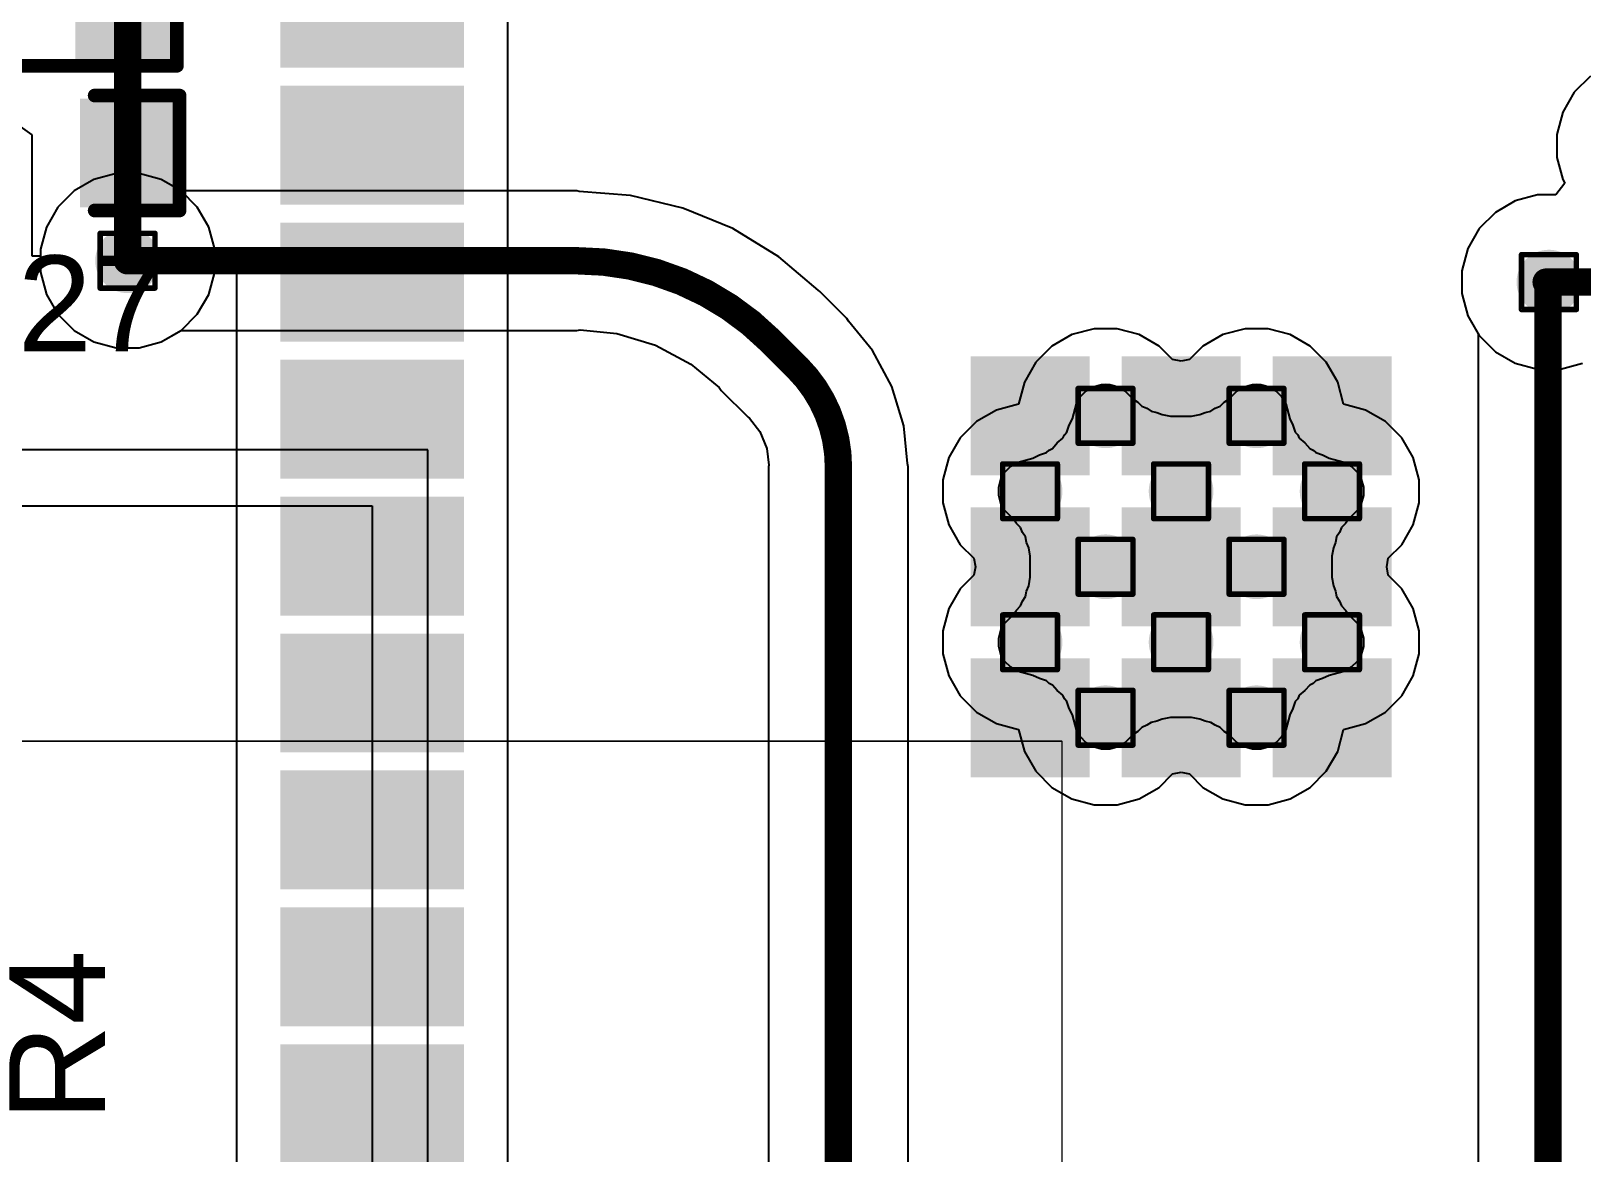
# Model space of a CAD drawing. Header units: inches. Extents: x -36 to 438, y -63 to 73.
# Drawn here: x 15.07 to 29.45, y 30.36 to 40.77 of the extents above; entities that cross this region are included whole.
import ezdxf

# ---------------------------------------------------------------- set-up
doc = ezdxf.new("R2010")
doc.units = ezdxf.units.IN
for name, color, linetype in [('Bottom Layer', 5, 'Continuous'), ('Drill Drawing', 1, 'Continuous'), ('Fabrication', 76, 'Continuous'), ('Ground', 16, 'Continuous'), ('Multi-Layer', 9, 'Continuous'), ('Pad Holes', 156, 'Continuous'), ('Power 3V3', 76, 'Continuous'), ('Top Layer', 1, 'Continuous'), ('Top Overlay', 2, 'Continuous'), ('Top Paste', 8, 'Continuous'), ('Top Solder', 216, 'Continuous'), ('Via Holes', 16, 'Continuous')]:
    doc.layers.add(name, color=color, linetype=linetype)
doc.styles.add('Arial', font='', dxfattribs={"height": 0.2})
doc.styles.get('Arial').set_extended_font_data('Arial')

msp = doc.modelspace()

# ---------------------------------------------------------------- hatches: boundary and pattern name
at = {"layer": 'Bottom Layer'}
h = msp.add_hatch(color=5, dxfattribs=at)
edge = h.paths.add_edge_path()
edge.add_arc((15.965, 38.638), 0.3, 0, 360)
h = msp.add_hatch(color=5, dxfattribs=at)
edge = h.paths.add_edge_path()
edge.add_arc((29.142, 38.44), 0.3, 0, 360)
h = msp.add_hatch(color=5, dxfattribs=at)
edge = h.paths.add_edge_path()
edge.add_arc((25.032, 37.2), 0.3, 0, 360)
h = msp.add_hatch(color=5, dxfattribs=at)
edge = h.paths.add_edge_path()
edge.add_arc((26.432, 37.2), 0.3, 0, 360)
h = msp.add_hatch(color=5, dxfattribs=at)
edge = h.paths.add_edge_path()
edge.add_arc((24.332, 36.5), 0.3, 0, 360)
h = msp.add_hatch(color=5, dxfattribs=at)
edge = h.paths.add_edge_path()
edge.add_arc((25.732, 36.5), 0.3, 0, 360)
h = msp.add_hatch(color=5, dxfattribs=at)
edge = h.paths.add_edge_path()
edge.add_arc((27.132, 36.5), 0.3, 0, 360)
h = msp.add_hatch(color=5, dxfattribs=at)
edge = h.paths.add_edge_path()
edge.add_arc((25.032, 35.8), 0.3, 0, 360)
h = msp.add_hatch(color=5, dxfattribs=at)
edge = h.paths.add_edge_path()
edge.add_arc((26.432, 35.8), 0.3, 0, 360)
h = msp.add_hatch(color=5, dxfattribs=at)
edge = h.paths.add_edge_path()
edge.add_arc((24.332, 35.1), 0.3, 0, 360)
h = msp.add_hatch(color=5, dxfattribs=at)
edge = h.paths.add_edge_path()
edge.add_arc((25.732, 35.1), 0.3, 0, 360)
h = msp.add_hatch(color=5, dxfattribs=at)
edge = h.paths.add_edge_path()
edge.add_arc((27.132, 35.1), 0.3, 0, 360)
h = msp.add_hatch(color=5, dxfattribs=at)
edge = h.paths.add_edge_path()
edge.add_arc((25.032, 34.4), 0.3, 0, 360)
h = msp.add_hatch(color=5, dxfattribs=at)
edge = h.paths.add_edge_path()
edge.add_arc((26.432, 34.4), 0.3, 0, 360)
at = {"layer": 'Ground'}
h = msp.add_hatch(color=16, dxfattribs=at)
edge = h.paths.add_edge_path()
edge.add_arc((15.965, 38.638), 0.3, 0, 360)
h = msp.add_hatch(color=16, dxfattribs=at)
edge = h.paths.add_edge_path()
edge.add_arc((29.142, 38.44), 0.3, 0, 360)
h = msp.add_hatch(color=16, dxfattribs=at)
edge = h.paths.add_edge_path()
edge.add_arc((25.032, 37.2), 0.3, 0, 360)
h = msp.add_hatch(color=16, dxfattribs=at)
edge = h.paths.add_edge_path()
edge.add_arc((26.432, 37.2), 0.3, 0, 360)
h = msp.add_hatch(color=16, dxfattribs=at)
edge = h.paths.add_edge_path()
edge.add_arc((24.332, 36.5), 0.3, 0, 360)
h = msp.add_hatch(color=16, dxfattribs=at)
edge = h.paths.add_edge_path()
edge.add_arc((25.732, 36.5), 0.3, 0, 360)
h = msp.add_hatch(color=16, dxfattribs=at)
edge = h.paths.add_edge_path()
edge.add_arc((27.132, 36.5), 0.3, 0, 360)
h = msp.add_hatch(color=16, dxfattribs=at)
edge = h.paths.add_edge_path()
edge.add_arc((25.032, 35.8), 0.3, 0, 360)
h = msp.add_hatch(color=16, dxfattribs=at)
edge = h.paths.add_edge_path()
edge.add_arc((26.432, 35.8), 0.3, 0, 360)
h = msp.add_hatch(color=16, dxfattribs=at)
edge = h.paths.add_edge_path()
edge.add_arc((24.332, 35.1), 0.3, 0, 360)
h = msp.add_hatch(color=16, dxfattribs=at)
edge = h.paths.add_edge_path()
edge.add_arc((25.732, 35.1), 0.3, 0, 360)
h = msp.add_hatch(color=16, dxfattribs=at)
edge = h.paths.add_edge_path()
edge.add_arc((27.132, 35.1), 0.3, 0, 360)
h = msp.add_hatch(color=16, dxfattribs=at)
edge = h.paths.add_edge_path()
edge.add_arc((25.032, 34.4), 0.3, 0, 360)
h = msp.add_hatch(color=16, dxfattribs=at)
edge = h.paths.add_edge_path()
edge.add_arc((26.432, 34.4), 0.3, 0, 360)
at = {"layer": 'Multi-Layer'}
h = msp.add_hatch(color=9, dxfattribs=at)
edge = h.paths.add_edge_path()
edge.add_arc((25.032, 37.2), 0.3, 0, 360)
h = msp.add_hatch(color=9, dxfattribs=at)
edge = h.paths.add_edge_path()
edge.add_arc((26.432, 37.2), 0.3, 0, 360)
h = msp.add_hatch(color=9, dxfattribs=at)
edge = h.paths.add_edge_path()
edge.add_arc((24.332, 36.5), 0.3, 0, 360)
h = msp.add_hatch(color=9, dxfattribs=at)
edge = h.paths.add_edge_path()
edge.add_arc((25.732, 36.5), 0.3, 0, 360)
h = msp.add_hatch(color=9, dxfattribs=at)
edge = h.paths.add_edge_path()
edge.add_arc((27.132, 36.5), 0.3, 0, 360)
h = msp.add_hatch(color=9, dxfattribs=at)
edge = h.paths.add_edge_path()
edge.add_arc((25.032, 35.8), 0.3, 0, 360)
h = msp.add_hatch(color=9, dxfattribs=at)
edge = h.paths.add_edge_path()
edge.add_arc((26.432, 35.8), 0.3, 0, 360)
h = msp.add_hatch(color=9, dxfattribs=at)
edge = h.paths.add_edge_path()
edge.add_arc((24.332, 35.1), 0.3, 0, 360)
h = msp.add_hatch(color=9, dxfattribs=at)
edge = h.paths.add_edge_path()
edge.add_arc((25.732, 35.1), 0.3, 0, 360)
h = msp.add_hatch(color=9, dxfattribs=at)
edge = h.paths.add_edge_path()
edge.add_arc((27.132, 35.1), 0.3, 0, 360)
h = msp.add_hatch(color=9, dxfattribs=at)
edge = h.paths.add_edge_path()
edge.add_arc((25.032, 34.4), 0.3, 0, 360)
h = msp.add_hatch(color=9, dxfattribs=at)
edge = h.paths.add_edge_path()
edge.add_arc((26.432, 34.4), 0.3, 0, 360)
at = {"layer": 'Pad Holes'}
h = msp.add_hatch(color=7, dxfattribs=at)
edge = h.paths.add_edge_path()
edge.add_arc((25.032, 37.2), 0.15, 0, 360)
h = msp.add_hatch(color=7, dxfattribs=at)
edge = h.paths.add_edge_path()
edge.add_arc((26.432, 37.2), 0.15, 0, 360)
h = msp.add_hatch(color=7, dxfattribs=at)
edge = h.paths.add_edge_path()
edge.add_arc((24.332, 36.5), 0.15, 0, 360)
h = msp.add_hatch(color=7, dxfattribs=at)
edge = h.paths.add_edge_path()
edge.add_arc((25.732, 36.5), 0.15, 0, 360)
h = msp.add_hatch(color=7, dxfattribs=at)
edge = h.paths.add_edge_path()
edge.add_arc((27.132, 36.5), 0.15, 0, 360)
h = msp.add_hatch(color=7, dxfattribs=at)
edge = h.paths.add_edge_path()
edge.add_arc((25.032, 35.8), 0.15, 0, 360)
h = msp.add_hatch(color=7, dxfattribs=at)
edge = h.paths.add_edge_path()
edge.add_arc((26.432, 35.8), 0.15, 0, 360)
h = msp.add_hatch(color=7, dxfattribs=at)
edge = h.paths.add_edge_path()
edge.add_arc((24.332, 35.1), 0.15, 0, 360)
h = msp.add_hatch(color=7, dxfattribs=at)
edge = h.paths.add_edge_path()
edge.add_arc((25.732, 35.1), 0.15, 0, 360)
h = msp.add_hatch(color=7, dxfattribs=at)
edge = h.paths.add_edge_path()
edge.add_arc((27.132, 35.1), 0.15, 0, 360)
h = msp.add_hatch(color=7, dxfattribs=at)
edge = h.paths.add_edge_path()
edge.add_arc((25.032, 34.4), 0.15, 0, 360)
h = msp.add_hatch(color=7, dxfattribs=at)
edge = h.paths.add_edge_path()
edge.add_arc((26.432, 34.4), 0.15, 0, 360)
at = {"layer": 'Power 3V3'}
h = msp.add_hatch(color=76, dxfattribs=at)
edge = h.paths.add_edge_path()
edge.add_arc((15.965, 38.638), 0.3, 0, 360)
h = msp.add_hatch(color=76, dxfattribs=at)
edge = h.paths.add_edge_path()
edge.add_arc((29.142, 38.44), 0.3, 0, 360)
h = msp.add_hatch(color=76, dxfattribs=at)
edge = h.paths.add_edge_path()
edge.add_arc((25.032, 37.2), 0.3, 0, 360)
h = msp.add_hatch(color=76, dxfattribs=at)
edge = h.paths.add_edge_path()
edge.add_arc((26.432, 37.2), 0.3, 0, 360)
h = msp.add_hatch(color=76, dxfattribs=at)
edge = h.paths.add_edge_path()
edge.add_arc((24.332, 36.5), 0.3, 0, 360)
h = msp.add_hatch(color=76, dxfattribs=at)
edge = h.paths.add_edge_path()
edge.add_arc((25.732, 36.5), 0.3, 0, 360)
h = msp.add_hatch(color=76, dxfattribs=at)
edge = h.paths.add_edge_path()
edge.add_arc((27.132, 36.5), 0.3, 0, 360)
h = msp.add_hatch(color=76, dxfattribs=at)
edge = h.paths.add_edge_path()
edge.add_arc((25.032, 35.8), 0.3, 0, 360)
h = msp.add_hatch(color=76, dxfattribs=at)
edge = h.paths.add_edge_path()
edge.add_arc((26.432, 35.8), 0.3, 0, 360)
h = msp.add_hatch(color=76, dxfattribs=at)
edge = h.paths.add_edge_path()
edge.add_arc((24.332, 35.1), 0.3, 0, 360)
h = msp.add_hatch(color=76, dxfattribs=at)
edge = h.paths.add_edge_path()
edge.add_arc((25.732, 35.1), 0.3, 0, 360)
h = msp.add_hatch(color=76, dxfattribs=at)
edge = h.paths.add_edge_path()
edge.add_arc((27.132, 35.1), 0.3, 0, 360)
h = msp.add_hatch(color=76, dxfattribs=at)
edge = h.paths.add_edge_path()
edge.add_arc((25.032, 34.4), 0.3, 0, 360)
h = msp.add_hatch(color=76, dxfattribs=at)
edge = h.paths.add_edge_path()
edge.add_arc((26.432, 34.4), 0.3, 0, 360)
at = {"layer": 'Top Layer'}
for points in [[(15.584, 40.535), (15.584, 41.424), (16.346, 41.424), (16.346, 40.535)], [(17.482, 41.43), (18.982, 41.43), (18.982, 40.53), (17.482, 40.53)], [(17.482, 40.16), (18.982, 40.16), (18.982, 39.26), (17.482, 39.26)], [(16.346, 40.082), (16.346, 39.193), (15.584, 39.193), (15.584, 40.082)], [(17.482, 38.89), (18.982, 38.89), (18.982, 37.99), (17.482, 37.99)], [(17.482, 37.62), (18.982, 37.62), (18.982, 36.72), (17.482, 36.72)], [(23.882, 37.65), (24.782, 37.65), (24.782, 36.75), (23.882, 36.75)], [(25.282, 37.65), (26.182, 37.65), (26.182, 36.75), (25.282, 36.75)], [(26.682, 37.65), (27.582, 37.65), (27.582, 36.75), (26.682, 36.75)], [(17.482, 36.35), (18.982, 36.35), (18.982, 35.45), (17.482, 35.45)], [(23.882, 36.25), (24.782, 36.25), (24.782, 35.35), (23.882, 35.35)], [(25.282, 36.25), (26.182, 36.25), (26.182, 35.35), (25.282, 35.35)], [(26.682, 36.25), (27.582, 36.25), (27.582, 35.35), (26.682, 35.35)], [(17.482, 35.08), (18.982, 35.08), (18.982, 34.18), (17.482, 34.18)], [(23.882, 34.85), (24.782, 34.85), (24.782, 33.95), (23.882, 33.95)], [(25.282, 34.85), (26.182, 34.85), (26.182, 33.95), (25.282, 33.95)], [(26.682, 34.85), (27.582, 34.85), (27.582, 33.95), (26.682, 33.95)], [(17.482, 33.81), (18.982, 33.81), (18.982, 32.91), (17.482, 32.91)], [(17.482, 32.54), (18.982, 32.54), (18.982, 31.64), (17.482, 31.64)], [(17.482, 31.27), (18.982, 31.27), (18.982, 30.37), (17.482, 30.37)]]:
    msp.add_hatch(color=1, dxfattribs=at).paths.add_polyline_path(points)
h = msp.add_hatch(color=1, dxfattribs=at)
edge = h.paths.add_edge_path()
edge.add_arc((15.965, 38.638), 0.3, 0, 360)
h = msp.add_hatch(color=1, dxfattribs=at)
edge = h.paths.add_edge_path()
edge.add_arc((29.142, 38.44), 0.3, 0, 360)
h = msp.add_hatch(color=1, dxfattribs=at)
edge = h.paths.add_edge_path()
edge.add_arc((25.032, 37.2), 0.3, 0, 360)
h = msp.add_hatch(color=1, dxfattribs=at)
edge = h.paths.add_edge_path()
edge.add_arc((26.432, 37.2), 0.3, 0, 360)
h = msp.add_hatch(color=1, dxfattribs=at)
edge = h.paths.add_edge_path()
edge.add_arc((24.332, 36.5), 0.3, 0, 360)
h = msp.add_hatch(color=1, dxfattribs=at)
edge = h.paths.add_edge_path()
edge.add_arc((25.732, 36.5), 0.3, 0, 360)
h = msp.add_hatch(color=1, dxfattribs=at)
edge = h.paths.add_edge_path()
edge.add_arc((27.132, 36.5), 0.3, 0, 360)
h = msp.add_hatch(color=1, dxfattribs=at)
edge = h.paths.add_edge_path()
edge.add_arc((25.032, 35.8), 0.3, 0, 360)
h = msp.add_hatch(color=1, dxfattribs=at)
edge = h.paths.add_edge_path()
edge.add_arc((26.432, 35.8), 0.3, 0, 360)
h = msp.add_hatch(color=1, dxfattribs=at)
edge = h.paths.add_edge_path()
edge.add_arc((24.332, 35.1), 0.3, 0, 360)
h = msp.add_hatch(color=1, dxfattribs=at)
edge = h.paths.add_edge_path()
edge.add_arc((25.732, 35.1), 0.3, 0, 360)
h = msp.add_hatch(color=1, dxfattribs=at)
edge = h.paths.add_edge_path()
edge.add_arc((27.132, 35.1), 0.3, 0, 360)
h = msp.add_hatch(color=1, dxfattribs=at)
edge = h.paths.add_edge_path()
edge.add_arc((25.032, 34.4), 0.3, 0, 360)
h = msp.add_hatch(color=1, dxfattribs=at)
edge = h.paths.add_edge_path()
edge.add_arc((26.432, 34.4), 0.3, 0, 360)
at = {"layer": 'Top Paste'}
for points in [[(15.584, 40.535), (15.584, 41.424), (16.346, 41.424), (16.346, 40.535)], [(17.482, 41.43), (18.982, 41.43), (18.982, 40.53), (17.482, 40.53)], [(17.482, 40.16), (18.982, 40.16), (18.982, 39.26), (17.482, 39.26)], [(16.346, 40.082), (16.346, 39.193), (15.584, 39.193), (15.584, 40.082)], [(17.482, 38.89), (18.982, 38.89), (18.982, 37.99), (17.482, 37.99)], [(17.482, 37.62), (18.982, 37.62), (18.982, 36.72), (17.482, 36.72)], [(23.882, 37.65), (24.782, 37.65), (24.782, 36.75), (23.882, 36.75)], [(25.282, 37.65), (26.182, 37.65), (26.182, 36.75), (25.282, 36.75)], [(26.682, 37.65), (27.582, 37.65), (27.582, 36.75), (26.682, 36.75)], [(17.482, 36.35), (18.982, 36.35), (18.982, 35.45), (17.482, 35.45)], [(23.882, 36.25), (24.782, 36.25), (24.782, 35.35), (23.882, 35.35)], [(25.282, 36.25), (26.182, 36.25), (26.182, 35.35), (25.282, 35.35)], [(26.682, 36.25), (27.582, 36.25), (27.582, 35.35), (26.682, 35.35)], [(17.482, 35.08), (18.982, 35.08), (18.982, 34.18), (17.482, 34.18)], [(23.882, 34.85), (24.782, 34.85), (24.782, 33.95), (23.882, 33.95)], [(25.282, 34.85), (26.182, 34.85), (26.182, 33.95), (25.282, 33.95)], [(26.682, 34.85), (27.582, 34.85), (27.582, 33.95), (26.682, 33.95)], [(17.482, 33.81), (18.982, 33.81), (18.982, 32.91), (17.482, 32.91)], [(17.482, 32.54), (18.982, 32.54), (18.982, 31.64), (17.482, 31.64)], [(17.482, 31.27), (18.982, 31.27), (18.982, 30.37), (17.482, 30.37)]]:
    msp.add_hatch(color=8, dxfattribs=at).paths.add_polyline_path(points)
at = {"layer": 'Top Solder'}
for points in [[(15.482, 40.434), (15.482, 41.526), (16.447, 41.526), (16.447, 40.434)], [(17.38, 41.531), (19.083, 41.531), (19.083, 40.428), (17.38, 40.428)], [(17.38, 40.261), (19.083, 40.261), (19.083, 39.158), (17.38, 39.158)], [(16.406, 40.142), (16.406, 39.133), (15.524, 39.133), (15.524, 40.142)], [(17.38, 38.991), (19.083, 38.991), (19.083, 37.888), (17.38, 37.888)], [(17.38, 37.721), (19.083, 37.721), (19.083, 36.618), (17.38, 36.618)], [(23.78, 37.751), (24.883, 37.751), (24.883, 36.648), (23.78, 36.648)], [(25.18, 37.751), (26.283, 37.751), (26.283, 36.648), (25.18, 36.648)], [(26.58, 37.751), (27.683, 37.751), (27.683, 36.648), (26.58, 36.648)], [(17.38, 36.451), (19.083, 36.451), (19.083, 35.348), (17.38, 35.348)], [(23.78, 36.351), (24.883, 36.351), (24.883, 35.248), (23.78, 35.248)], [(25.18, 36.351), (26.283, 36.351), (26.283, 35.248), (25.18, 35.248)], [(26.58, 36.351), (27.683, 36.351), (27.683, 35.248), (26.58, 35.248)], [(17.38, 35.181), (19.083, 35.181), (19.083, 34.078), (17.38, 34.078)], [(23.78, 34.951), (24.883, 34.951), (24.883, 33.848), (23.78, 33.848)], [(25.18, 34.951), (26.283, 34.951), (26.283, 33.848), (25.18, 33.848)], [(26.58, 34.951), (27.683, 34.951), (27.683, 33.848), (26.58, 33.848)], [(17.38, 33.911), (19.083, 33.911), (19.083, 32.808), (17.38, 32.808)], [(17.38, 32.641), (19.083, 32.641), (19.083, 31.538), (17.38, 31.538)], [(17.38, 31.371), (19.083, 31.371), (19.083, 30.268), (17.38, 30.268)]]:
    msp.add_hatch(color=216, dxfattribs=at).paths.add_polyline_path(points)
at = {"layer": 'Via Holes'}
h = msp.add_hatch(color=7, dxfattribs=at)
edge = h.paths.add_edge_path()
edge.add_arc((15.965, 38.638), 0.15, 0, 360)
h = msp.add_hatch(color=7, dxfattribs=at)
edge = h.paths.add_edge_path()
edge.add_arc((29.142, 38.44), 0.15, 0, 360)

# ---------------------------------------------------------------- linework, layer by layer
at = {"layer": 'Bottom Layer'}
for p, q in [((29.527, 40.35), (29.376, 40.2)), ((29.376, 40.2), (29.27, 40.016)), ((29.27, 40.016), (29.215, 39.81)), ((29.215, 39.81), (29.215, 39.597)), ((29.215, 39.597), (29.27, 39.392)), ((15.858, 39.446), (15.653, 39.391)), ((16.071, 39.446), (15.858, 39.446)), ((16.277, 39.391), (16.071, 39.446)), ((15.469, 39.285), (15.318, 39.134)), ((15.653, 39.391), (15.469, 39.285)), ((16.461, 39.285), (16.277, 39.391)), ((16.611, 39.134), (16.461, 39.285)), ((29.289, 39.358), (29.206, 39.248)), ((29.27, 39.392), (29.289, 39.358)), ((15.318, 39.134), (15.212, 38.95)), ((16.718, 38.95), (16.611, 39.134)), ((28.83, 39.193), (28.646, 39.086)), ((29.036, 39.248), (28.83, 39.193)), ((29.206, 39.248), (29.036, 39.248)), ((28.646, 39.086), (28.495, 38.936)), ((15.212, 38.95), (15.157, 38.745)), ((16.773, 38.745), (16.718, 38.95)), ((28.495, 38.936), (28.389, 38.752)), ((15.157, 38.745), (15.157, 38.532)), ((16.773, 38.532), (16.773, 38.745)), ((28.389, 38.752), (28.334, 38.546)), ((28.334, 38.546), (28.334, 38.334)), ((15.157, 38.532), (15.212, 38.326)), ((16.718, 38.326), (16.773, 38.532)), ((15.212, 38.326), (15.318, 38.142)), ((16.611, 38.142), (16.718, 38.326)), ((28.334, 38.334), (28.389, 38.128)), ((15.318, 38.142), (15.469, 37.992)), ((16.461, 37.992), (16.611, 38.142)), ((28.389, 38.128), (28.495, 37.944)), ((15.469, 37.992), (15.653, 37.885)), ((16.277, 37.885), (16.461, 37.992)), ((15.653, 37.885), (15.858, 37.83)), ((15.858, 37.83), (16.071, 37.83)), ((16.071, 37.83), (16.277, 37.885)), ((28.495, 37.944), (28.646, 37.793)), ((28.646, 37.793), (28.83, 37.687)), ((28.83, 37.687), (29.036, 37.632)), ((29.248, 37.632), (29.454, 37.687)), ((29.036, 37.632), (29.248, 37.632))]:
    msp.add_line(p, q, dxfattribs=at)
at = {"layer": 'Drill Drawing', "const_width": 0.0508}
for points in [[(15.711, 38.892), (16.219, 38.892)], [(15.711, 38.384), (15.711, 38.892)], [(16.219, 38.384), (16.219, 38.892)], [(28.888, 38.694), (29.396, 38.694)], [(28.888, 38.186), (28.888, 38.694)], [(29.396, 38.186), (29.396, 38.694)], [(15.711, 38.384), (16.219, 38.384)], [(28.888, 38.186), (29.396, 38.186)], [(24.778, 37.454), (25.286, 37.454)], [(24.778, 36.946), (24.778, 37.454)], [(25.286, 36.946), (25.286, 37.454)], [(26.178, 37.454), (26.686, 37.454)], [(26.178, 36.946), (26.178, 37.454)], [(26.686, 36.946), (26.686, 37.454)], [(24.778, 36.946), (25.286, 36.946)], [(26.178, 36.946), (26.686, 36.946)], [(24.078, 36.754), (24.586, 36.754)], [(24.078, 36.246), (24.078, 36.754)], [(24.586, 36.246), (24.586, 36.754)], [(25.478, 36.754), (25.986, 36.754)], [(25.478, 36.246), (25.478, 36.754)], [(25.986, 36.246), (25.986, 36.754)], [(26.878, 36.754), (27.386, 36.754)], [(26.878, 36.246), (26.878, 36.754)], [(27.386, 36.246), (27.386, 36.754)], [(24.078, 36.246), (24.586, 36.246)], [(25.478, 36.246), (25.986, 36.246)], [(26.878, 36.246), (27.386, 36.246)], [(24.778, 36.054), (25.286, 36.054)], [(24.778, 35.546), (24.778, 36.054)], [(25.286, 35.546), (25.286, 36.054)], [(26.178, 36.054), (26.686, 36.054)], [(26.178, 35.546), (26.178, 36.054)], [(26.686, 35.546), (26.686, 36.054)], [(24.778, 35.546), (25.286, 35.546)], [(26.178, 35.546), (26.686, 35.546)], [(24.078, 35.354), (24.586, 35.354)], [(24.078, 34.846), (24.078, 35.354)], [(24.586, 34.846), (24.586, 35.354)], [(25.478, 35.354), (25.986, 35.354)], [(25.478, 34.846), (25.478, 35.354)], [(25.986, 34.846), (25.986, 35.354)], [(26.878, 35.354), (27.386, 35.354)], [(26.878, 34.846), (26.878, 35.354)], [(27.386, 34.846), (27.386, 35.354)], [(24.078, 34.846), (24.586, 34.846)], [(25.478, 34.846), (25.986, 34.846)], [(26.878, 34.846), (27.386, 34.846)], [(24.778, 34.654), (25.286, 34.654)], [(24.778, 34.146), (24.778, 34.654)], [(25.286, 34.146), (25.286, 34.654)], [(26.178, 34.654), (26.686, 34.654)], [(26.178, 34.146), (26.178, 34.654)], [(26.686, 34.146), (26.686, 34.654)], [(24.778, 34.146), (25.286, 34.146)], [(26.178, 34.146), (26.686, 34.146)]]:
    msp.add_lwpolyline(points, dxfattribs=at)
at = {"layer": 'Drill Drawing', "const_width": 0.0254}
for points in [[(15.698, 38.892, 1), (15.723, 38.892, 1)], [(15.698, 38.892, 1), (15.723, 38.892, 1)], [(16.206, 38.892, 1), (16.231, 38.892, 1)], [(16.206, 38.892, 1), (16.231, 38.892, 1)], [(28.875, 38.694, 1), (28.901, 38.694, 1)], [(28.875, 38.694, 1), (28.901, 38.694, 1)], [(29.383, 38.694, 1), (29.409, 38.694, 1)], [(29.383, 38.694, 1), (29.409, 38.694, 1)], [(15.698, 38.384, 1), (15.723, 38.384, 1)], [(15.698, 38.384, 1), (15.723, 38.384, 1)], [(16.206, 38.384, 1), (16.231, 38.384, 1)], [(16.206, 38.384, 1), (16.231, 38.384, 1)], [(28.875, 38.186, 1), (28.901, 38.186, 1)], [(28.875, 38.186, 1), (28.901, 38.186, 1)], [(29.383, 38.186, 1), (29.409, 38.186, 1)], [(29.383, 38.186, 1), (29.409, 38.186, 1)], [(24.765, 37.454, 1), (24.79, 37.454, 1)], [(24.765, 37.454, 1), (24.79, 37.454, 1)], [(25.273, 37.454, 1), (25.298, 37.454, 1)], [(25.273, 37.454, 1), (25.298, 37.454, 1)], [(26.165, 37.454, 1), (26.19, 37.454, 1)], [(26.165, 37.454, 1), (26.19, 37.454, 1)], [(26.673, 37.454, 1), (26.698, 37.454, 1)], [(26.673, 37.454, 1), (26.698, 37.454, 1)], [(24.765, 36.946, 1), (24.79, 36.946, 1)], [(24.765, 36.946, 1), (24.79, 36.946, 1)], [(25.273, 36.946, 1), (25.298, 36.946, 1)], [(25.273, 36.946, 1), (25.298, 36.946, 1)], [(26.165, 36.946, 1), (26.19, 36.946, 1)], [(26.165, 36.946, 1), (26.19, 36.946, 1)], [(26.673, 36.946, 1), (26.698, 36.946, 1)], [(26.673, 36.946, 1), (26.698, 36.946, 1)], [(24.065, 36.754, 1), (24.09, 36.754, 1)], [(24.065, 36.754, 1), (24.09, 36.754, 1)], [(24.573, 36.754, 1), (24.598, 36.754, 1)], [(24.573, 36.754, 1), (24.598, 36.754, 1)], [(25.465, 36.754, 1), (25.49, 36.754, 1)], [(25.465, 36.754, 1), (25.49, 36.754, 1)], [(25.973, 36.754, 1), (25.998, 36.754, 1)], [(25.973, 36.754, 1), (25.998, 36.754, 1)], [(26.865, 36.754, 1), (26.89, 36.754, 1)], [(26.865, 36.754, 1), (26.89, 36.754, 1)], [(27.373, 36.754, 1), (27.398, 36.754, 1)], [(27.373, 36.754, 1), (27.398, 36.754, 1)], [(24.065, 36.246, 1), (24.09, 36.246, 1)], [(24.065, 36.246, 1), (24.09, 36.246, 1)], [(24.573, 36.246, 1), (24.598, 36.246, 1)], [(24.573, 36.246, 1), (24.598, 36.246, 1)], [(25.465, 36.246, 1), (25.49, 36.246, 1)], [(25.465, 36.246, 1), (25.49, 36.246, 1)], [(25.973, 36.246, 1), (25.998, 36.246, 1)], [(25.973, 36.246, 1), (25.998, 36.246, 1)], [(26.865, 36.246, 1), (26.89, 36.246, 1)], [(26.865, 36.246, 1), (26.89, 36.246, 1)], [(27.373, 36.246, 1), (27.398, 36.246, 1)], [(27.373, 36.246, 1), (27.398, 36.246, 1)], [(24.765, 36.054, 1), (24.79, 36.054, 1)], [(24.765, 36.054, 1), (24.79, 36.054, 1)], [(25.273, 36.054, 1), (25.298, 36.054, 1)], [(25.273, 36.054, 1), (25.298, 36.054, 1)], [(26.165, 36.054, 1), (26.19, 36.054, 1)], [(26.165, 36.054, 1), (26.19, 36.054, 1)], [(26.673, 36.054, 1), (26.698, 36.054, 1)], [(26.673, 36.054, 1), (26.698, 36.054, 1)], [(24.765, 35.546, 1), (24.79, 35.546, 1)], [(24.765, 35.546, 1), (24.79, 35.546, 1)], [(25.273, 35.546, 1), (25.298, 35.546, 1)], [(25.273, 35.546, 1), (25.298, 35.546, 1)], [(26.165, 35.546, 1), (26.19, 35.546, 1)], [(26.165, 35.546, 1), (26.19, 35.546, 1)], [(26.673, 35.546, 1), (26.698, 35.546, 1)], [(26.673, 35.546, 1), (26.698, 35.546, 1)], [(24.065, 35.354, 1), (24.09, 35.354, 1)], [(24.065, 35.354, 1), (24.09, 35.354, 1)], [(24.573, 35.354, 1), (24.598, 35.354, 1)], [(24.573, 35.354, 1), (24.598, 35.354, 1)], [(25.465, 35.354, 1), (25.49, 35.354, 1)], [(25.465, 35.354, 1), (25.49, 35.354, 1)], [(25.973, 35.354, 1), (25.998, 35.354, 1)], [(25.973, 35.354, 1), (25.998, 35.354, 1)], [(26.865, 35.354, 1), (26.89, 35.354, 1)], [(26.865, 35.354, 1), (26.89, 35.354, 1)], [(27.373, 35.354, 1), (27.398, 35.354, 1)], [(27.373, 35.354, 1), (27.398, 35.354, 1)], [(24.065, 34.846, 1), (24.09, 34.846, 1)], [(24.065, 34.846, 1), (24.09, 34.846, 1)], [(24.573, 34.846, 1), (24.598, 34.846, 1)], [(24.573, 34.846, 1), (24.598, 34.846, 1)], [(25.465, 34.846, 1), (25.49, 34.846, 1)], [(25.465, 34.846, 1), (25.49, 34.846, 1)], [(25.973, 34.846, 1), (25.998, 34.846, 1)], [(25.973, 34.846, 1), (25.998, 34.846, 1)], [(26.865, 34.846, 1), (26.89, 34.846, 1)], [(26.865, 34.846, 1), (26.89, 34.846, 1)], [(27.373, 34.846, 1), (27.398, 34.846, 1)], [(27.373, 34.846, 1), (27.398, 34.846, 1)], [(24.765, 34.654, 1), (24.79, 34.654, 1)], [(24.765, 34.654, 1), (24.79, 34.654, 1)], [(25.273, 34.654, 1), (25.298, 34.654, 1)], [(25.273, 34.654, 1), (25.298, 34.654, 1)], [(26.165, 34.654, 1), (26.19, 34.654, 1)], [(26.165, 34.654, 1), (26.19, 34.654, 1)], [(26.673, 34.654, 1), (26.698, 34.654, 1)], [(26.673, 34.654, 1), (26.698, 34.654, 1)], [(24.765, 34.146, 1), (24.79, 34.146, 1)], [(24.765, 34.146, 1), (24.79, 34.146, 1)], [(25.273, 34.146, 1), (25.298, 34.146, 1)], [(25.273, 34.146, 1), (25.298, 34.146, 1)], [(26.165, 34.146, 1), (26.19, 34.146, 1)], [(26.165, 34.146, 1), (26.19, 34.146, 1)], [(26.673, 34.146, 1), (26.698, 34.146, 1)], [(26.673, 34.146, 1), (26.698, 34.146, 1)]]:
    msp.add_lwpolyline(points, format="xyb", close=True, dxfattribs=at)
at = {"layer": 'Fabrication', "const_width": 0.0127}
for points in [[(6.827, 34.183), (24.627, 34.183)], [(6.827, 34.183), (24.627, 34.183)], [(24.627, 14.583), (24.627, 34.183)], [(24.627, 14.583), (24.627, 34.183)]]:
    msp.add_lwpolyline(points, dxfattribs=at)
at = {"layer": 'Fabrication', "const_width": 0.00635}
msp.add_lwpolyline([(24.624, 34.183, 1), (24.63, 34.183, 1)], format="xyb", close=True, dxfattribs=at)
msp.add_lwpolyline([(24.624, 34.183, 1), (24.63, 34.183, 1)], format="xyb", close=True, dxfattribs=at)
msp.add_lwpolyline([(24.624, 34.183, 1), (24.63, 34.183, 1)], format="xyb", close=True, dxfattribs=at)
msp.add_lwpolyline([(24.624, 34.183, 1), (24.63, 34.183, 1)], format="xyb", close=True, dxfattribs=at)
at = {"layer": 'Ground'}
for p, q in [((29.527, 40.35), (29.376, 40.2)), ((29.376, 40.2), (29.27, 40.016)), ((29.27, 40.016), (29.215, 39.81)), ((29.215, 39.81), (29.215, 39.597)), ((29.215, 39.597), (29.27, 39.392)), ((15.858, 39.446), (15.653, 39.391)), ((16.071, 39.446), (15.858, 39.446)), ((16.277, 39.391), (16.071, 39.446)), ((15.469, 39.285), (15.318, 39.134)), ((15.653, 39.391), (15.469, 39.285)), ((16.461, 39.285), (16.277, 39.391)), ((16.611, 39.134), (16.461, 39.285)), ((29.289, 39.358), (29.206, 39.248)), ((29.27, 39.392), (29.289, 39.358)), ((15.318, 39.134), (15.212, 38.95)), ((16.718, 38.95), (16.611, 39.134)), ((28.83, 39.193), (28.646, 39.086)), ((29.036, 39.248), (28.83, 39.193)), ((29.206, 39.248), (29.036, 39.248)), ((28.646, 39.086), (28.495, 38.936)), ((15.212, 38.95), (15.157, 38.745)), ((16.773, 38.745), (16.718, 38.95)), ((28.495, 38.936), (28.389, 38.752)), ((15.157, 38.745), (15.157, 38.532)), ((16.773, 38.532), (16.773, 38.745)), ((28.389, 38.752), (28.334, 38.546)), ((28.334, 38.546), (28.334, 38.334)), ((15.157, 38.532), (15.212, 38.326)), ((16.718, 38.326), (16.773, 38.532)), ((15.212, 38.326), (15.318, 38.142)), ((16.611, 38.142), (16.718, 38.326)), ((28.334, 38.334), (28.389, 38.128)), ((15.318, 38.142), (15.469, 37.992)), ((16.461, 37.992), (16.611, 38.142)), ((28.389, 38.128), (28.495, 37.944)), ((15.469, 37.992), (15.653, 37.885)), ((16.277, 37.885), (16.461, 37.992)), ((15.653, 37.885), (15.858, 37.83)), ((15.858, 37.83), (16.071, 37.83)), ((16.071, 37.83), (16.277, 37.885)), ((28.495, 37.944), (28.646, 37.793)), ((28.646, 37.793), (28.83, 37.687)), ((28.83, 37.687), (29.036, 37.632)), ((29.248, 37.632), (29.454, 37.687)), ((29.036, 37.632), (29.248, 37.632))]:
    msp.add_line(p, q, dxfattribs=at)
at = {"layer": 'Power 3V3'}
for p, q in [((29.527, 40.35), (29.376, 40.2)), ((29.376, 40.2), (29.27, 40.016)), ((29.27, 40.016), (29.215, 39.81)), ((29.215, 39.81), (29.215, 39.597)), ((29.215, 39.597), (29.27, 39.392)), ((15.858, 39.446), (15.653, 39.391)), ((16.071, 39.446), (15.858, 39.446)), ((16.277, 39.391), (16.071, 39.446)), ((15.469, 39.285), (15.318, 39.134)), ((15.653, 39.391), (15.469, 39.285)), ((16.459, 39.286), (16.277, 39.391)), ((20.13, 39.286), (16.459, 39.286)), ((20.152, 39.281), (20.13, 39.286)), ((20.628, 39.244), (20.152, 39.281)), ((29.289, 39.358), (29.206, 39.248)), ((29.27, 39.392), (29.289, 39.358)), ((15.318, 39.134), (15.212, 38.95)), ((21.114, 39.127), (20.628, 39.244)), ((21.576, 38.936), (21.114, 39.127)), ((28.83, 39.193), (28.646, 39.086)), ((29.036, 39.248), (28.83, 39.193)), ((29.206, 39.248), (29.036, 39.248)), ((28.646, 39.086), (28.495, 38.936)), ((15.212, 38.95), (15.157, 38.745)), ((22.002, 38.675), (21.576, 38.936)), ((28.495, 38.936), (28.389, 38.752)), ((15.157, 38.745), (15.157, 38.532)), ((28.389, 38.752), (28.334, 38.546)), ((22.366, 38.364), (22.002, 38.675)), ((28.334, 38.546), (28.334, 38.334)), ((15.157, 38.532), (15.212, 38.326)), ((15.212, 38.326), (15.318, 38.142)), ((22.384, 38.352), (22.366, 38.364)), ((22.632, 38.104), (22.384, 38.352)), ((28.334, 38.334), (28.389, 38.128)), ((15.318, 38.142), (15.469, 37.992)), ((22.65, 38.078), (22.632, 38.104)), ((28.389, 38.128), (28.486, 37.96)), ((15.469, 37.992), (15.653, 37.885)), ((16.277, 37.885), (16.459, 37.991)), ((16.459, 37.991), (20.13, 37.991)), ((20.13, 37.991), (20.16, 37.997)), ((20.16, 37.997), (20.501, 37.963)), ((20.501, 37.963), (20.858, 37.855)), ((22.872, 37.807), (22.65, 38.078)), ((24.925, 38.008), (24.72, 37.953)), ((25.138, 38.008), (24.925, 38.008)), ((25.343, 37.953), (25.138, 38.008)), ((26.325, 38.008), (26.12, 37.953)), ((26.538, 38.008), (26.325, 38.008)), ((26.743, 37.953), (26.538, 38.008)), ((15.653, 37.885), (15.858, 37.83)), ((15.858, 37.83), (16.071, 37.83)), ((16.071, 37.83), (16.277, 37.885)), ((20.858, 37.855), (21.187, 37.679)), ((24.535, 37.846), (24.385, 37.696)), ((24.72, 37.953), (24.535, 37.846)), ((25.528, 37.846), (25.343, 37.953)), ((25.653, 37.721), (25.528, 37.846)), ((25.935, 37.846), (25.81, 37.721)), ((26.12, 37.953), (25.935, 37.846)), ((26.928, 37.846), (26.743, 37.953)), ((27.078, 37.696), (26.928, 37.846)), ((28.486, 37.96), (28.486, 21.564)), ((21.187, 37.679), (21.451, 37.462)), ((23.051, 37.471), (22.872, 37.807)), ((24.385, 37.696), (24.279, 37.512)), ((25.732, 37.706), (25.653, 37.721)), ((25.81, 37.721), (25.732, 37.706)), ((27.185, 37.512), (27.078, 37.696)), ((21.451, 37.462), (21.468, 37.436)), ((21.468, 37.436), (21.717, 37.188)), ((23.162, 37.106), (23.051, 37.471)), ((24.279, 37.512), (24.224, 37.308)), ((24.799, 37.378), (24.853, 37.432)), ((24.853, 37.432), (24.92, 37.47)), ((24.92, 37.47), (24.993, 37.49)), ((24.993, 37.49), (25.07, 37.49)), ((25.07, 37.49), (25.144, 37.47)), ((25.144, 37.47), (25.21, 37.432)), ((25.21, 37.432), (25.287, 37.355)), ((26.176, 37.355), (26.253, 37.432)), ((26.253, 37.432), (26.32, 37.47)), ((26.32, 37.47), (26.393, 37.49)), ((26.393, 37.49), (26.47, 37.49)), ((26.47, 37.49), (26.544, 37.47)), ((26.544, 37.47), (26.61, 37.432)), ((26.61, 37.432), (26.664, 37.378)), ((27.239, 37.308), (27.185, 37.512)), ((24.02, 37.253), (23.835, 37.146)), ((24.224, 37.308), (24.02, 37.253)), ((24.724, 37.173), (24.761, 37.312)), ((24.761, 37.312), (24.799, 37.378)), ((25.287, 37.355), (25.331, 37.326)), ((25.331, 37.326), (25.369, 37.288)), ((25.369, 37.288), (25.414, 37.27)), ((25.414, 37.27), (25.455, 37.243)), ((25.455, 37.243), (25.507, 37.232)), ((25.956, 37.232), (26.008, 37.243)), ((26.008, 37.243), (26.049, 37.27)), ((26.049, 37.27), (26.095, 37.288)), ((26.095, 37.288), (26.132, 37.326)), ((26.132, 37.326), (26.176, 37.355)), ((26.664, 37.378), (26.702, 37.312)), ((26.702, 37.312), (26.739, 37.173)), ((27.443, 37.253), (27.239, 37.308)), ((27.628, 37.146), (27.443, 37.253)), ((21.717, 37.188), (21.73, 37.179)), ((21.73, 37.179), (21.825, 37.056)), ((23.197, 36.757), (23.162, 37.106)), ((23.835, 37.146), (23.685, 36.996)), ((24.672, 37.049), (24.694, 37.113)), ((24.694, 37.113), (24.724, 37.173)), ((25.507, 37.232), (25.556, 37.212)), ((25.556, 37.212), (25.634, 37.197)), ((25.634, 37.197), (25.732, 37.198)), ((25.732, 37.198), (25.829, 37.197)), ((25.829, 37.197), (25.907, 37.212)), ((25.907, 37.212), (25.956, 37.232)), ((26.739, 37.173), (26.769, 37.113)), ((26.769, 37.113), (26.791, 37.049)), ((27.778, 36.996), (27.628, 37.146)), ((21.825, 37.056), (21.891, 36.897)), ((23.685, 36.996), (23.579, 36.812)), ((24.584, 36.948), (24.635, 36.992)), ((24.635, 36.992), (24.65, 37.023)), ((24.65, 37.023), (24.672, 37.049)), ((26.791, 37.049), (26.813, 37.023)), ((26.813, 37.023), (26.828, 36.992)), ((26.828, 36.992), (26.879, 36.948)), ((27.885, 36.812), (27.778, 36.996)), ((18.749, 36.884), (0.518, 36.884)), ((18.749, 30.131), (18.749, 36.884)), ((21.891, 36.897), (21.911, 36.743)), ((23.579, 36.812), (23.524, 36.606)), ((24.358, 36.807), (24.419, 36.837)), ((24.419, 36.837), (24.483, 36.859)), ((24.483, 36.859), (24.509, 36.882)), ((24.509, 36.882), (24.539, 36.897)), ((24.539, 36.897), (24.584, 36.948)), ((26.879, 36.948), (26.924, 36.897)), ((26.924, 36.897), (26.955, 36.882)), ((26.955, 36.882), (26.98, 36.859)), ((26.98, 36.859), (27.044, 36.837)), ((27.044, 36.837), (27.105, 36.807)), ((27.94, 36.606), (27.885, 36.812)), ((21.911, 36.743), (21.908, 36.726)), ((21.908, 36.726), (21.908, 24.425)), ((23.203, 36.726), (23.197, 36.757)), ((23.203, 24.425), (23.203, 36.726)), ((24.061, 36.612), (24.099, 36.678)), ((24.099, 36.678), (24.153, 36.732)), ((24.153, 36.732), (24.22, 36.77)), ((24.22, 36.77), (24.358, 36.807)), ((27.105, 36.807), (27.244, 36.77)), ((27.244, 36.77), (27.31, 36.732)), ((27.31, 36.732), (27.364, 36.678)), ((27.364, 36.678), (27.402, 36.612)), ((23.524, 36.606), (23.524, 36.394)), ((24.042, 36.538), (24.061, 36.612)), ((24.042, 36.462), (24.042, 36.538)), ((27.402, 36.612), (27.422, 36.538)), ((27.422, 36.538), (27.422, 36.462)), ((27.94, 36.394), (27.94, 36.606)), ((23.524, 36.394), (23.579, 36.188)), ((24.061, 36.388), (24.042, 36.462)), ((24.099, 36.322), (24.061, 36.388)), ((27.402, 36.388), (27.364, 36.322)), ((27.422, 36.462), (27.402, 36.388)), ((27.885, 36.188), (27.94, 36.394)), ((0.518, 36.366), (18.232, 36.366)), ((18.232, 36.366), (18.232, 30.131)), ((24.176, 36.245), (24.099, 36.322)), ((24.206, 36.201), (24.176, 36.245)), ((27.287, 36.245), (27.257, 36.201)), ((27.364, 36.322), (27.287, 36.245)), ((23.579, 36.188), (23.685, 36.004)), ((24.243, 36.163), (24.206, 36.201)), ((24.262, 36.118), (24.243, 36.163)), ((24.289, 36.077), (24.262, 36.118)), ((27.202, 36.118), (27.174, 36.077)), ((27.22, 36.163), (27.202, 36.118)), ((27.257, 36.201), (27.22, 36.163)), ((27.778, 36.004), (27.885, 36.188)), ((23.685, 36.004), (23.81, 35.879)), ((24.299, 36.025), (24.289, 36.077)), ((24.319, 35.976), (24.299, 36.025)), ((24.334, 35.897), (24.319, 35.976)), ((27.144, 35.976), (27.129, 35.897)), ((27.164, 36.025), (27.144, 35.976)), ((27.174, 36.077), (27.164, 36.025)), ((27.653, 35.879), (27.778, 36.004)), ((23.81, 35.879), (23.825, 35.8)), ((24.333, 35.8), (24.334, 35.897)), ((27.129, 35.897), (27.13, 35.8)), ((27.638, 35.8), (27.653, 35.879)), ((23.81, 35.721), (23.685, 35.596)), ((23.825, 35.8), (23.81, 35.721)), ((24.319, 35.624), (24.334, 35.703)), ((24.334, 35.703), (24.333, 35.8)), ((27.13, 35.8), (27.129, 35.703)), ((27.129, 35.703), (27.144, 35.624)), ((27.653, 35.721), (27.638, 35.8)), ((27.778, 35.596), (27.653, 35.721)), ((23.685, 35.596), (23.579, 35.412)), ((24.262, 35.482), (24.289, 35.523)), ((24.289, 35.523), (24.299, 35.575)), ((24.299, 35.575), (24.319, 35.624)), ((27.144, 35.624), (27.164, 35.575)), ((27.164, 35.575), (27.174, 35.523)), ((27.174, 35.523), (27.202, 35.482)), ((27.885, 35.412), (27.778, 35.596)), ((23.579, 35.412), (23.524, 35.206)), ((24.176, 35.355), (24.206, 35.399)), ((24.206, 35.399), (24.243, 35.437)), ((24.243, 35.437), (24.262, 35.482)), ((27.202, 35.482), (27.22, 35.437)), ((27.22, 35.437), (27.257, 35.399)), ((27.257, 35.399), (27.287, 35.355)), ((27.94, 35.206), (27.885, 35.412)), ((24.061, 35.212), (24.099, 35.278)), ((24.099, 35.278), (24.176, 35.355)), ((27.287, 35.355), (27.364, 35.278)), ((27.364, 35.278), (27.402, 35.212)), ((23.524, 35.206), (23.524, 34.994)), ((24.042, 35.138), (24.061, 35.212)), ((24.042, 35.062), (24.042, 35.138)), ((27.402, 35.212), (27.422, 35.138)), ((27.422, 35.138), (27.422, 35.062)), ((27.94, 34.994), (27.94, 35.206)), ((23.524, 34.994), (23.579, 34.788)), ((24.061, 34.988), (24.042, 35.062)), ((24.099, 34.922), (24.061, 34.988)), ((27.402, 34.988), (27.364, 34.922)), ((27.422, 35.062), (27.402, 34.988)), ((27.885, 34.788), (27.94, 34.994)), ((24.153, 34.868), (24.099, 34.922)), ((24.22, 34.83), (24.153, 34.868)), ((24.358, 34.793), (24.22, 34.83)), ((27.244, 34.83), (27.105, 34.793)), ((27.31, 34.868), (27.244, 34.83)), ((27.364, 34.922), (27.31, 34.868)), ((23.579, 34.788), (23.685, 34.604)), ((24.419, 34.763), (24.358, 34.793)), ((24.483, 34.741), (24.419, 34.763)), ((24.509, 34.718), (24.483, 34.741)), ((24.539, 34.703), (24.509, 34.718)), ((24.584, 34.652), (24.539, 34.703)), ((26.924, 34.703), (26.879, 34.652)), ((26.955, 34.718), (26.924, 34.703)), ((26.98, 34.741), (26.955, 34.718)), ((27.044, 34.763), (26.98, 34.741)), ((27.105, 34.793), (27.044, 34.763)), ((27.778, 34.604), (27.885, 34.788)), ((23.685, 34.604), (23.835, 34.453)), ((24.635, 34.608), (24.584, 34.652)), ((24.65, 34.577), (24.635, 34.608)), ((24.672, 34.551), (24.65, 34.577)), ((24.694, 34.487), (24.672, 34.551)), ((26.791, 34.551), (26.769, 34.487)), ((26.813, 34.577), (26.791, 34.551)), ((26.828, 34.608), (26.813, 34.577)), ((26.879, 34.652), (26.828, 34.608)), ((27.628, 34.453), (27.778, 34.604)), ((23.835, 34.453), (24.02, 34.347)), ((24.724, 34.426), (24.694, 34.487)), ((24.761, 34.288), (24.724, 34.426)), ((25.507, 34.367), (25.455, 34.357)), ((25.556, 34.387), (25.507, 34.367)), ((25.634, 34.402), (25.556, 34.387)), ((25.732, 34.402), (25.634, 34.402)), ((25.829, 34.402), (25.732, 34.402)), ((25.907, 34.387), (25.829, 34.402)), ((25.956, 34.367), (25.907, 34.387)), ((26.008, 34.357), (25.956, 34.367)), ((26.739, 34.426), (26.702, 34.288)), ((26.769, 34.487), (26.739, 34.426)), ((27.443, 34.347), (27.628, 34.453)), ((24.02, 34.347), (24.224, 34.292)), ((24.224, 34.292), (24.279, 34.088)), ((24.799, 34.222), (24.761, 34.288)), ((24.853, 34.168), (24.799, 34.222)), ((25.287, 34.245), (25.21, 34.168)), ((25.331, 34.274), (25.287, 34.245)), ((25.369, 34.311), (25.331, 34.274)), ((25.414, 34.33), (25.369, 34.311)), ((25.455, 34.357), (25.414, 34.33)), ((26.049, 34.33), (26.008, 34.357)), ((26.095, 34.311), (26.049, 34.33)), ((26.132, 34.274), (26.095, 34.311)), ((26.176, 34.245), (26.132, 34.274)), ((26.253, 34.168), (26.176, 34.245)), ((26.664, 34.222), (26.61, 34.168)), ((26.702, 34.288), (26.664, 34.222)), ((27.185, 34.088), (27.239, 34.292)), ((27.239, 34.292), (27.443, 34.347)), ((24.279, 34.088), (24.385, 33.904)), ((24.92, 34.13), (24.853, 34.168)), ((24.993, 34.11), (24.92, 34.13)), ((25.07, 34.11), (24.993, 34.11)), ((25.144, 34.13), (25.07, 34.11)), ((25.21, 34.168), (25.144, 34.13)), ((26.32, 34.13), (26.253, 34.168)), ((26.393, 34.11), (26.32, 34.13)), ((26.47, 34.11), (26.393, 34.11)), ((26.544, 34.13), (26.47, 34.11)), ((26.61, 34.168), (26.544, 34.13)), ((27.078, 33.904), (27.185, 34.088)), ((24.385, 33.904), (24.535, 33.753)), ((25.528, 33.753), (25.653, 33.879)), ((25.653, 33.879), (25.732, 33.894)), ((25.732, 33.894), (25.81, 33.879)), ((25.81, 33.879), (25.935, 33.753)), ((26.928, 33.753), (27.078, 33.904)), ((24.535, 33.753), (24.72, 33.647)), ((24.72, 33.647), (24.925, 33.592)), ((25.138, 33.592), (25.343, 33.647)), ((25.343, 33.647), (25.528, 33.753)), ((25.935, 33.753), (26.12, 33.647)), ((26.12, 33.647), (26.325, 33.592)), ((26.538, 33.592), (26.743, 33.647)), ((26.743, 33.647), (26.928, 33.753)), ((24.925, 33.592), (25.138, 33.592)), ((26.325, 33.592), (26.538, 33.592))]:
    msp.add_line(p, q, dxfattribs=at)
at = {"layer": 'Power 3V3', "const_width": 0.254}
for points in [[(15.965, 38.638), (20.13, 38.638)], [(29.134, 16.254), (29.134, 38.44)], [(21.926, 37.894), (22.174, 37.646)], [(22.174, 37.646), (22.174, 37.646)], [(22.555, 23.93), (22.555, 36.726)]]:
    msp.add_lwpolyline(points, dxfattribs=at)
at = {"layer": 'Power 3V3', "const_width": 0.127}
for points in [[(15.901, 38.638, 1), (16.028, 38.638, 1)], [(20.067, 38.638, 1), (20.194, 38.638, 1)], [(20.067, 38.638, 1), (20.194, 38.638, 1)], [(29.07, 38.44, 1), (29.197, 38.44, 1)], [(21.863, 37.894, 1), (21.99, 37.894, 1)], [(21.863, 37.894, 1), (21.99, 37.894, 1)], [(22.111, 37.646, 1), (22.238, 37.646, 1)], [(22.111, 37.646, 1), (22.238, 37.646, 1)], [(22.111, 37.646, 1), (22.238, 37.646, 1)], [(22.111, 37.646, 1), (22.238, 37.646, 1)], [(22.111, 37.646, 1), (22.238, 37.646, 1)], [(22.111, 37.646, 1), (22.238, 37.646, 1)], [(22.492, 36.726, 1), (22.619, 36.726, 1)], [(22.492, 36.726, 1), (22.619, 36.726, 1)]]:
    msp.add_lwpolyline(points, format="xyb", close=True, dxfattribs=at)
at = {"layer": 'Power 3V3', "const_width": 0.254}
for points in [[(20.13, 38.638, -0.198912), (21.926, 37.894)], [(22.174, 37.646, -0.198851), (22.555, 36.726)], [(22.174, 37.646, -0.000059), (22.174, 37.646)]]:
    msp.add_lwpolyline(points, format="xyb", dxfattribs=at)
at = {"layer": 'Top Layer'}
for p, q in [((19.49, 40.022), (19.49, 41.292)), ((29.527, 40.35), (29.376, 40.2)), ((29.376, 40.2), (29.27, 40.016)), ((19.49, 38.752), (19.49, 40.022)), ((29.27, 40.016), (29.215, 39.81)), ((14.949, 39.897), (15.076, 39.807)), ((15.076, 39.807), (15.076, 38.685)), ((29.215, 39.81), (29.215, 39.597)), ((29.215, 39.597), (29.27, 39.392)), ((29.289, 39.358), (29.206, 39.248)), ((29.27, 39.392), (29.289, 39.358)), ((28.83, 39.193), (28.646, 39.086)), ((29.036, 39.248), (28.83, 39.193)), ((29.206, 39.248), (29.036, 39.248)), ((28.646, 39.086), (28.495, 38.936)), ((28.495, 38.936), (28.389, 38.752)), ((15.076, 38.685), (15.157, 38.685)), ((15.157, 38.685), (15.157, 38.532)), ((19.49, 37.482), (19.49, 38.752)), ((28.389, 38.752), (28.334, 38.546)), ((16.773, 38.591), (16.783, 38.603)), ((16.773, 38.532), (16.773, 38.591)), ((16.783, 38.603), (16.847, 38.644)), ((16.847, 38.644), (16.974, 38.579)), ((16.974, 38.579), (16.974, 38.128)), ((28.334, 38.546), (28.334, 38.334)), ((15.157, 38.532), (15.212, 38.326)), ((16.718, 38.326), (16.773, 38.532)), ((15.212, 38.326), (15.318, 38.142)), ((16.611, 38.142), (16.718, 38.326)), ((28.334, 38.334), (28.389, 38.128)), ((15.318, 38.142), (15.469, 37.992)), ((16.461, 37.992), (16.611, 38.142)), ((16.974, 38.128), (16.974, 38.128)), ((16.974, 38.128), (16.974, 36.212)), ((28.389, 38.128), (28.495, 37.944)), ((15.469, 37.992), (15.653, 37.885)), ((16.277, 37.885), (16.461, 37.992)), ((15.653, 37.885), (15.858, 37.83)), ((15.858, 37.83), (16.071, 37.83)), ((16.071, 37.83), (16.277, 37.885)), ((28.495, 37.944), (28.646, 37.793)), ((28.646, 37.793), (28.83, 37.687)), ((28.83, 37.687), (29.036, 37.632)), ((29.248, 37.632), (29.454, 37.687)), ((29.036, 37.632), (29.248, 37.632)), ((19.49, 36.858), (19.49, 37.482)), ((19.49, 37.482), (19.49, 37.482)), ((19.49, 34.942), (19.49, 36.858)), ((19.49, 36.858), (19.49, 36.858)), ((16.974, 36.212), (16.974, 36.212)), ((16.974, 36.212), (16.974, 34.942)), ((16.974, 34.942), (16.974, 33.672)), ((19.49, 33.672), (19.49, 34.942)), ((16.974, 33.672), (16.974, 32.402)), ((19.49, 32.402), (19.49, 33.672)), ((16.974, 32.402), (16.974, 31.778)), ((19.49, 31.132), (19.49, 32.402)), ((16.974, 31.778), (16.974, 31.778)), ((16.974, 31.778), (16.974, 29.862)), ((19.49, 30.508), (19.49, 31.132)), ((19.49, 31.132), (19.49, 31.132)), ((19.49, 29.06), (19.49, 30.508)), ((19.49, 30.508), (19.49, 30.508))]:
    msp.add_line(p, q, dxfattribs=at)
at = {"layer": 'Top Layer', "const_width": 0.254}
for points in [[(15.965, 39.637), (15.965, 40.98)], [(15.965, 38.638), (15.965, 39.637)], [(29.117, 38.44), (35.732, 38.44)]]:
    msp.add_lwpolyline(points, dxfattribs=at)
at = {"layer": 'Top Layer', "const_width": 0.127}
for points in [[(15.901, 39.637, 1), (16.028, 39.637, 1)], [(15.901, 39.637, 1), (16.028, 39.637, 1)], [(15.901, 38.638, 1), (16.028, 38.638, 1)], [(29.053, 38.44, 1), (29.18, 38.44, 1)]]:
    msp.add_lwpolyline(points, format="xyb", close=True, dxfattribs=at)
at = {"layer": 'Top Overlay', "const_width": 0.127}
for points in [[(16.422, 40.446), (16.422, 41.513)], [(13.984, 40.446), (16.422, 40.446)], [(15.66, 40.17), (16.447, 40.17)], [(16.447, 39.104), (16.447, 40.17)], [(15.66, 39.104), (16.447, 39.104)]]:
    msp.add_lwpolyline(points, dxfattribs=at)
at = {"layer": 'Top Overlay', "const_width": 0.0635}
for points in [[(16.39, 40.446, 1), (16.454, 40.446, 1)], [(16.39, 40.446, 1), (16.454, 40.446, 1)], [(15.628, 40.17, 1), (15.692, 40.17, 1)], [(16.416, 40.17, 1), (16.479, 40.17, 1)], [(16.416, 40.17, 1), (16.479, 40.17, 1)], [(15.628, 39.104, 1), (15.692, 39.104, 1)], [(16.416, 39.104, 1), (16.479, 39.104, 1)], [(16.416, 39.104, 1), (16.479, 39.104, 1)]]:
    msp.add_lwpolyline(points, format="xyb", close=True, dxfattribs=at)

# ---------------------------------------------------------------- texts
at = {"layer": 'Top Overlay', "style": 'Arial'}
msp.add_text('C27', height=0.889, dxfattribs=at).set_placement((14.047, 37.797))
msp.add_text('R4', height=0.889, rotation=90, dxfattribs=at).set_placement((15.757, 30.657))

doc.saveas('drawing.dxf')
